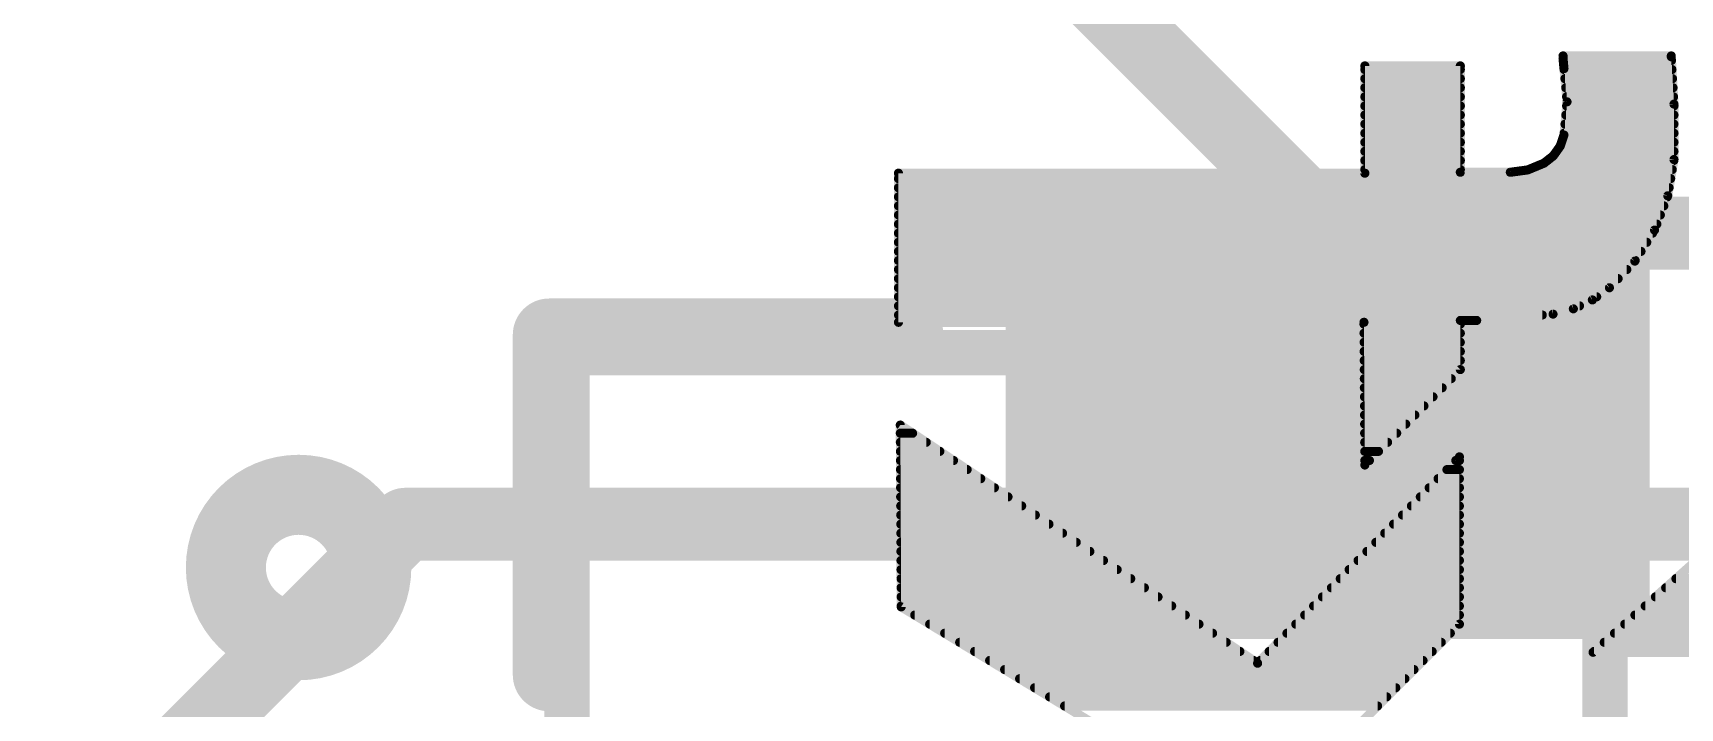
# Model space of a CAD drawing. Extents: x -1 to 63.6, y -0.1 to 40.7.
# Drawn here: x 21.768 to 26.37, y 17.977 to 19.863 of the extents above; entities that cross this region are included whole.
import ezdxf

# ---------------------------------------------------------------- set-up
doc = ezdxf.new("R2010")
doc.units = 0
for name, color, linetype in [('1', 12, 'CONTINUOUS'), ('16', 132, 'CONTINUOUS'), ('21', 41, 'CONTINUOUS'), ('22', 40, 'CONTINUOUS'), ('51', 53, 'CONTINUOUS')]:
    doc.layers.add(name, color=color, linetype=linetype)

# ---------------------------------------------------------------- blocks, each defined once
blk = doc.blocks.new('RECT')
blk.add_solid([(-0.5, -0.5), (0.5, -0.5), (-0.5, 0.5), (0.5, 0.5)])

msp = doc.modelspace()

# ---------------------------------------------------------------- linework, layer by layer
at = {"layer": '16', "const_width": 0.2032}
for points in [[(20.8788, 23.8252), (25.4, 19.304)], [(25.4, 19.304), (30.3022, 19.304)], [(20.9856, 16.6676), (22.8092, 18.4912)], [(22.8092, 18.4912), (28.3972, 18.4912)]]:
    msp.add_lwpolyline(points, dxfattribs=at)
at = {"layer": '16', "const_width": 0.1016}
for points in [[(25.4, 19.3548, 1), (25.4, 19.2532)], [(25.3641, 19.2681, 1), (25.4359, 19.3399)], [(22.8092, 18.542, 1), (22.8092, 18.4404)], [(22.8451, 18.4553, 1), (22.7733, 18.5271)]]:
    msp.add_lwpolyline(points, format="xyb", dxfattribs=at)
at = {"layer": '21', "const_width": 0.2032}
for points in [[(23.21, 18.07), (23.21, 19.02)], [(23.21, 19.02), (24.21, 19.02)]]:
    msp.add_lwpolyline(points, dxfattribs=at)
at = {"layer": '21'}
for points, const_width in [([(23.2608, 19.02, 1), (23.1592, 19.02)], 0.1016), ([(23.21, 19.0708, 1), (23.21, 18.9692)], 0.1016), ([(24.21, 18.9692, 1), (24.21, 19.0708)], 0.1016), ([(22.51, 18.2582, 1), (22.51, 18.4818, 1), (22.51, 18.2582)], 0.4064), ([(23.1592, 18.07, 1), (23.2608, 18.07)], 0.1016)]:
    msp.add_lwpolyline(points, format="xyb", dxfattribs=dict(at, const_width=const_width))
at = {"layer": '22', "const_width": 0.0127}
for points in [[(26.049, 19.7993, 1), (26.0362, 19.7993)], [(26.0362, 19.7917, 1), (26.049, 19.7917)], [(26.0426, 19.8057, 1), (26.0426, 19.793)], [(26.0489, 19.7923, 1), (26.0363, 19.7911)], [(26.0431, 19.793, 1), (26.0431, 19.7802)], [(26.3513, 19.7993, 1), (26.3386, 19.7993)], [(26.3512, 19.7972, 1), (26.3386, 19.7964)], [(26.3386, 19.7968, 1), (26.3513, 19.7968)], [(26.3449, 19.793, 1), (26.3449, 19.8057)], [(26.3455, 19.7802, 1), (26.3455, 19.793)], [(25.4889, 19.7778, 1), (25.4889, 19.765)], [(25.4953, 19.7714, 1), (25.4825, 19.7714)], [(25.4889, 19.7676, 1), (25.4889, 19.7549)], [(25.4889, 19.7422, 1), (25.4889, 19.7294)], [(25.762, 19.7714, 1), (25.7492, 19.7714)], [(25.7556, 19.765, 1), (25.7556, 19.7778)], [(25.7556, 19.7549, 1), (25.7556, 19.7676)], [(25.7556, 19.7294, 1), (25.7556, 19.7422)], [(26.0515, 19.7643, 1), (26.0389, 19.7631)], [(26.0389, 19.7631, 1), (26.0515, 19.7643)], [(26.0454, 19.7676, 1), (26.0454, 19.7549)], [(26.0478, 19.7422, 1), (26.0478, 19.7294)], [(26.3469, 19.7549, 1), (26.3469, 19.7676)], [(26.3484, 19.7294, 1), (26.3484, 19.7422)], [(25.4889, 19.7168, 1), (25.4889, 19.704)], [(25.4889, 19.6914, 1), (25.4889, 19.6787)], [(25.7556, 19.704, 1), (25.7556, 19.7168)], [(25.7556, 19.6787, 1), (25.7556, 19.6914)], [(26.0501, 19.7168, 1), (26.0501, 19.704)], [(26.0525, 19.6914, 1), (26.0525, 19.6787)], [(26.3499, 19.704, 1), (26.3499, 19.7168)], [(26.3513, 19.6787, 1), (26.3513, 19.6914)], [(25.4889, 19.666, 1), (25.4889, 19.6532)], [(25.7556, 19.6532, 1), (25.7556, 19.666)], [(26.0527, 19.666, 1), (26.0527, 19.6532)], [(26.0601, 19.6704, 1), (26.0475, 19.6716)], [(26.0475, 19.6704, 1), (26.0601, 19.6716)], [(26.3462, 19.6643, 1), (26.3588, 19.6651)], [(26.3589, 19.6647, 1), (26.3462, 19.6647)], [(26.3525, 19.6532, 1), (26.3525, 19.666)], [(25.4889, 19.6406, 1), (25.4889, 19.6278)], [(25.4889, 19.6152, 1), (25.4889, 19.6025)], [(25.7556, 19.6278, 1), (25.7556, 19.6406)], [(25.7556, 19.6025, 1), (25.7556, 19.6152)], [(26.048, 19.6152, 1), (26.048, 19.6025)], [(26.0504, 19.6406, 1), (26.0504, 19.6278)], [(26.3525, 19.6278, 1), (26.3525, 19.6406)], [(26.3525, 19.6025, 1), (26.3525, 19.6152)], [(25.4889, 19.5898, 1), (25.4889, 19.577)], [(25.4889, 19.5644, 1), (25.4889, 19.5516)], [(25.7556, 19.577, 1), (25.7556, 19.5898)], [(25.7556, 19.5516, 1), (25.7556, 19.5644)], [(26.0397, 19.5433, 1), (26.0293, 19.5507)], [(26.0383, 19.5644, 1), (26.0383, 19.5516)], [(26.0389, 19.5789, 1), (26.0515, 19.5777)], [(26.0512, 19.5762, 1), (26.0392, 19.5804)], [(26.0457, 19.5898, 1), (26.0457, 19.577)], [(26.3525, 19.577, 1), (26.3525, 19.5898)], [(26.3525, 19.5516, 1), (26.3525, 19.5644)], [(25.4889, 19.539, 1), (25.4889, 19.5263)], [(25.4889, 19.5136, 1), (25.4889, 19.5008)], [(25.7556, 19.5263, 1), (25.7556, 19.539)], [(25.7556, 19.5008, 1), (25.7556, 19.5136)], [(25.9917, 19.4937, 1), (25.9869, 19.5055)], [(25.999, 19.5136, 1), (25.999, 19.5008)], [(26.0102, 19.5237, 1), (26.0205, 19.5163)], [(26.0193, 19.515, 1), (26.0114, 19.525)], [(26.0243, 19.539, 1), (26.0243, 19.5263)], [(26.0285, 19.549, 1), (26.0405, 19.5449)], [(26.3588, 19.5086, 1), (26.3462, 19.5108)], [(26.3462, 19.5097, 1), (26.3589, 19.5097)], [(26.3521, 19.5008, 1), (26.3521, 19.5136)], [(26.3525, 19.5263, 1), (26.3525, 19.539)], [(24.1923, 19.4716, 1), (24.1795, 19.4716)], [(24.1859, 19.478, 1), (24.1859, 19.4653)], [(24.1859, 19.4628, 1), (24.1859, 19.4501)], [(25.4889, 19.4882, 1), (25.4889, 19.4754)], [(25.4825, 19.4716, 1), (25.4953, 19.4716)], [(25.4889, 19.4653, 1), (25.4889, 19.478)], [(25.7556, 19.4806, 1), (25.7556, 19.4678)], [(25.7492, 19.4742, 1), (25.762, 19.4742)], [(25.7556, 19.4754, 1), (25.7556, 19.4882)], [(25.8944, 19.4805, 1), (25.8962, 19.4679)], [(25.8953, 19.4678, 1), (25.8953, 19.4806)], [(25.9415, 19.4867, 1), (25.9464, 19.475)], [(25.9463, 19.4882, 1), (25.9463, 19.4754)], [(25.9448, 19.4745, 1), (25.9431, 19.4871)], [(25.9854, 19.5046, 1), (25.9932, 19.4946)], [(26.3433, 19.4501, 1), (26.3433, 19.4628)], [(26.3477, 19.4754, 1), (26.3477, 19.4882)], [(24.1859, 19.4374, 1), (24.1859, 19.4246)], [(26.341, 19.4062, 1), (26.3291, 19.4108)], [(26.3389, 19.4246, 1), (26.3389, 19.4374)], [(24.1859, 19.412, 1), (24.1859, 19.3992)], [(24.1859, 19.3866, 1), (24.1859, 19.3739)], [(26.3242, 19.3739, 1), (26.3242, 19.3866)], [(26.3288, 19.4096, 1), (26.3413, 19.4074)], [(26.334, 19.3992, 1), (26.334, 19.412)], [(24.1859, 19.3612, 1), (24.1859, 19.3484)], [(24.1859, 19.3358, 1), (24.1859, 19.323)], [(26.3046, 19.323, 1), (26.3046, 19.3358)], [(26.3144, 19.3484, 1), (26.3144, 19.3612)], [(24.1859, 19.285, 1), (24.1859, 19.2722)], [(24.1859, 19.3104, 1), (24.1859, 19.2977)], [(26.2765, 19.2722, 1), (26.2765, 19.285)], [(26.2922, 19.3149, 1), (26.3041, 19.3104)], [(26.2927, 19.2977, 1), (26.2927, 19.3104)], [(26.3035, 19.3092, 1), (26.2928, 19.316)], [(24.1859, 19.2596, 1), (24.1859, 19.2468)], [(24.1859, 19.2342, 1), (24.1859, 19.2215)], [(26.2378, 19.2293, 1), (26.2485, 19.2225)], [(26.2477, 19.2215, 1), (26.2385, 19.2303)], [(26.2443, 19.2215, 1), (26.2443, 19.2342)], [(26.2604, 19.2468, 1), (26.2604, 19.2596)], [(24.1859, 19.2088, 1), (24.1859, 19.196)], [(24.1859, 19.1834, 1), (24.1859, 19.1706)], [(26.1965, 19.1706, 1), (26.1965, 19.1834)], [(26.2207, 19.196, 1), (26.2207, 19.2088)], [(24.1859, 19.158, 1), (24.1859, 19.1453)], [(26.1676, 19.156, 1), (26.1768, 19.1472)], [(26.1759, 19.1464, 1), (26.1685, 19.1568)], [(26.1722, 19.1453, 1), (26.1722, 19.158)], [(24.1859, 19.1326, 1), (24.1859, 19.1198)], [(24.1859, 19.1072, 1), (24.1859, 19.0944)], [(26.0687, 19.0985, 1), (26.0741, 19.087)], [(26.073, 19.0866, 1), (26.0698, 19.0989)], [(26.0886, 19.0944, 1), (26.0886, 19.1072)], [(26.1208, 19.1228, 1), (26.1282, 19.1124)], [(26.1272, 19.1118, 1), (26.1218, 19.1233)], [(26.1366, 19.1198, 1), (26.1366, 19.1326)], [(24.1859, 19.0615, 1), (24.1859, 19.0487)], [(24.1795, 19.0551, 1), (24.1923, 19.0551)], [(24.1859, 19.0818, 1), (24.1859, 19.0691)], [(25.4864, 19.0564, 1), (25.4864, 19.0436)], [(25.4927, 19.0551, 1), (25.4801, 19.0551)], [(25.4864, 19.0487, 1), (25.4864, 19.0615)], [(25.762, 19.0602, 1), (25.7492, 19.0602)], [(25.7556, 19.0666, 1), (25.7556, 19.0539)], [(25.7556, 19.0436, 1), (25.7556, 19.0564)], [(25.8008, 19.0665, 1), (25.8018, 19.0539)], [(25.8013, 19.0539, 1), (25.8013, 19.0666)], [(25.9846, 19.0691, 1), (25.9846, 19.0818)], [(26.0131, 19.084, 1), (26.0163, 19.0718)], [(26.0152, 19.0716, 1), (26.0142, 19.0842)], [(25.4866, 19.031, 1), (25.4866, 19.0182)], [(25.4868, 19.0056, 1), (25.4868, 18.9929)], [(25.7556, 19.0182, 1), (25.7556, 19.031)], [(25.7556, 18.9929, 1), (25.7556, 19.0056)], [(25.4869, 18.9802, 1), (25.4869, 18.9674)], [(25.4871, 18.9548, 1), (25.4871, 18.942)], [(25.7556, 18.9674, 1), (25.7556, 18.9802)], [(25.7556, 18.942, 1), (25.7556, 18.9548)], [(25.4872, 18.9294, 1), (25.4872, 18.9167)], [(25.7492, 18.923, 1), (25.762, 18.923)], [(25.7601, 18.9185, 1), (25.7511, 18.9275)], [(25.7556, 18.9167, 1), (25.7556, 18.9294)], [(25.4874, 18.904, 1), (25.4874, 18.8912)], [(25.4875, 18.8786, 1), (25.4875, 18.8658)], [(25.7048, 18.8658, 1), (25.7048, 18.8786)], [(25.7302, 18.8912, 1), (25.7302, 18.904)], [(25.4877, 18.8532, 1), (25.4877, 18.8405)], [(25.4879, 18.8278, 1), (25.4879, 18.815)], [(25.654, 18.815, 1), (25.654, 18.8278)], [(25.6794, 18.8405, 1), (25.6794, 18.8532)], [(24.1945, 18.7734, 1), (24.1875, 18.7628)], [(24.1973, 18.7681, 1), (24.1847, 18.7681)], [(25.488, 18.8024, 1), (25.488, 18.7896)], [(25.4882, 18.777, 1), (25.4882, 18.7643)], [(25.6032, 18.7643, 1), (25.6032, 18.777)], [(25.6286, 18.7896, 1), (25.6286, 18.8024)], [(24.1911, 18.7516, 1), (24.1911, 18.7388)], [(24.1912, 18.7262, 1), (24.1912, 18.7134)], [(24.2254, 18.7388, 1), (24.2254, 18.7516)], [(24.2634, 18.7134, 1), (24.2634, 18.7262)], [(25.4883, 18.7516, 1), (25.4883, 18.7388)], [(25.4885, 18.7262, 1), (25.4885, 18.7134)], [(25.5524, 18.7134, 1), (25.5524, 18.7262)], [(25.5778, 18.7388, 1), (25.5778, 18.7516)], [(24.1914, 18.7008, 1), (24.1914, 18.6881)], [(24.3015, 18.6881, 1), (24.3015, 18.7008)], [(25.4887, 18.7008, 1), (25.4887, 18.6881)], [(25.527, 18.6881, 1), (25.527, 18.7008)], [(25.7595, 18.6792, 1), (25.7467, 18.6792)], [(25.7576, 18.6748, 1), (25.7486, 18.6836)], [(24.1915, 18.6754, 1), (24.1915, 18.6626)], [(24.1916, 18.65, 1), (24.1916, 18.6372)], [(24.3396, 18.6626, 1), (24.3396, 18.6754)], [(24.3777, 18.6372, 1), (24.3777, 18.65)], [(25.4888, 18.6754, 1), (25.4888, 18.6626)], [(25.4844, 18.6608, 1), (25.4934, 18.6518)], [(25.4826, 18.6563, 1), (25.4952, 18.6563)], [(25.5016, 18.6626, 1), (25.5016, 18.6754)], [(25.7183, 18.65, 1), (25.7183, 18.6372)], [(25.7431, 18.6754, 1), (25.7431, 18.6626)], [(25.7531, 18.6626, 1), (25.7531, 18.6754)], [(25.7531, 18.6372, 1), (25.7531, 18.65)], [(24.1917, 18.6246, 1), (24.1917, 18.6119)], [(24.1919, 18.5992, 1), (24.1919, 18.5864)], [(24.4158, 18.6119, 1), (24.4158, 18.6246)], [(24.4539, 18.5864, 1), (24.4539, 18.5992)], [(25.6686, 18.5992, 1), (25.6686, 18.5864)], [(25.6934, 18.6246, 1), (25.6934, 18.6119)], [(25.7531, 18.6119, 1), (25.7531, 18.6246)], [(25.7531, 18.5864, 1), (25.7531, 18.5992)], [(24.192, 18.5738, 1), (24.192, 18.561)], [(24.1921, 18.5484, 1), (24.1921, 18.5357)], [(24.492, 18.561, 1), (24.492, 18.5738)], [(24.5301, 18.5357, 1), (24.5301, 18.5484)], [(25.6189, 18.5484, 1), (25.6189, 18.5357)], [(25.6438, 18.5738, 1), (25.6438, 18.561)], [(25.7531, 18.561, 1), (25.7531, 18.5738)], [(25.7531, 18.5357, 1), (25.7531, 18.5484)], [(24.1922, 18.523, 1), (24.1922, 18.5102)], [(24.1924, 18.4976, 1), (24.1924, 18.4848)], [(24.5682, 18.5102, 1), (24.5682, 18.523)], [(24.6063, 18.4848, 1), (24.6063, 18.4976)], [(25.5692, 18.4976, 1), (25.5692, 18.4848)], [(25.5941, 18.523, 1), (25.5941, 18.5102)], [(25.7531, 18.5102, 1), (25.7531, 18.523)], [(25.7531, 18.4848, 1), (25.7531, 18.4976)], [(24.1925, 18.4722, 1), (24.1925, 18.4595)], [(24.1926, 18.4468, 1), (24.1926, 18.434)], [(24.6444, 18.4595, 1), (24.6444, 18.4722)], [(24.6825, 18.434, 1), (24.6825, 18.4468)], [(25.5196, 18.4468, 1), (25.5196, 18.434)], [(25.5444, 18.4722, 1), (25.5444, 18.4595)], [(25.7531, 18.4595, 1), (25.7531, 18.4722)], [(25.7531, 18.434, 1), (25.7531, 18.4468)], [(24.1927, 18.4214, 1), (24.1927, 18.4086)], [(24.7206, 18.4086, 1), (24.7206, 18.4214)], [(25.4947, 18.4214, 1), (25.4947, 18.4086)], [(25.7531, 18.4086, 1), (25.7531, 18.4214)], [(24.1929, 18.396, 1), (24.1929, 18.3833)], [(24.193, 18.3706, 1), (24.193, 18.3578)], [(24.7587, 18.3833, 1), (24.7587, 18.396)], [(24.7968, 18.3578, 1), (24.7968, 18.3706)], [(25.445, 18.3706, 1), (25.445, 18.3578)], [(25.4699, 18.396, 1), (25.4699, 18.3833)], [(25.7531, 18.3833, 1), (25.7531, 18.396)], [(25.7531, 18.3578, 1), (25.7531, 18.3706)], [(24.1931, 18.3452, 1), (24.1931, 18.3325)], [(24.1932, 18.3198, 1), (24.1932, 18.3071)], [(24.8349, 18.3325, 1), (24.8349, 18.3452)], [(24.873, 18.3071, 1), (24.873, 18.3198)], [(25.3954, 18.3198, 1), (25.3954, 18.3071)], [(25.4202, 18.3452, 1), (25.4202, 18.3325)], [(25.7531, 18.3325, 1), (25.7531, 18.3452)], [(25.7531, 18.3071, 1), (25.7531, 18.3198)], [(26.3293, 18.3198, 1), (26.3293, 18.3071)], [(26.3579, 18.3452, 1), (26.3579, 18.3325)], [(24.1934, 18.2944, 1), (24.1934, 18.2816)], [(24.1935, 18.269, 1), (24.1935, 18.2563)], [(24.1968, 18.2655, 1), (24.1902, 18.2547)], [(24.9111, 18.2816, 1), (24.9111, 18.2944)], [(24.9492, 18.2563, 1), (24.9492, 18.269)], [(25.3457, 18.269, 1), (25.3457, 18.2563)], [(25.3705, 18.2944, 1), (25.3705, 18.2816)], [(25.7531, 18.2816, 1), (25.7531, 18.2944)], [(25.7531, 18.2563, 1), (25.7531, 18.269)], [(26.2721, 18.269, 1), (26.2721, 18.2563)], [(26.3007, 18.2944, 1), (26.3007, 18.2816)], [(24.1872, 18.2601, 1), (24.1998, 18.2601)], [(24.2313, 18.2436, 1), (24.2313, 18.2309)], [(24.2731, 18.2182, 1), (24.2731, 18.2054)], [(24.9873, 18.2309, 1), (24.9873, 18.2436)], [(25.0254, 18.2054, 1), (25.0254, 18.2182)], [(25.296, 18.2182, 1), (25.296, 18.2054)], [(25.3208, 18.2436, 1), (25.3208, 18.2309)], [(25.7576, 18.2073, 1), (25.7486, 18.2163)], [(25.7531, 18.2309, 1), (25.7531, 18.2436)], [(25.7531, 18.2054, 1), (25.7531, 18.2182)], [(26.215, 18.2182, 1), (26.215, 18.2054)], [(26.2435, 18.2436, 1), (26.2435, 18.2309)], [(24.315, 18.1928, 1), (24.315, 18.1801)], [(25.0635, 18.1801, 1), (25.0635, 18.1928)], [(25.2712, 18.1928, 1), (25.2712, 18.1801)], [(25.7277, 18.1801, 1), (25.7277, 18.1928)], [(25.7467, 18.2118, 1), (25.7595, 18.2118)], [(26.1864, 18.1928, 1), (26.1864, 18.1801)], [(24.3569, 18.1674, 1), (24.3569, 18.1547)], [(24.3987, 18.142, 1), (24.3987, 18.1292)], [(25.1016, 18.1547, 1), (25.1016, 18.1674)], [(25.1397, 18.1292, 1), (25.1397, 18.142)], [(25.2215, 18.142, 1), (25.2215, 18.1292)], [(25.2463, 18.1674, 1), (25.2463, 18.1547)], [(25.6769, 18.1292, 1), (25.6769, 18.142)], [(25.7023, 18.1547, 1), (25.7023, 18.1674)], [(26.1264, 18.1395, 1), (26.1264, 18.1268)], [(26.1222, 18.1378, 1), (26.1306, 18.1284)], [(26.1292, 18.142, 1), (26.1292, 18.1292)], [(26.1578, 18.1674, 1), (26.1578, 18.1547)], [(24.4406, 18.1166, 1), (24.4406, 18.1039)], [(24.4825, 18.0912, 1), (24.4825, 18.0785)], [(25.1778, 18.1039, 1), (25.1778, 18.1166)], [(25.1847, 18.107, 1), (25.1937, 18.0982)], [(25.1857, 18.0973, 1), (25.1927, 18.1079)], [(25.1966, 18.1166, 1), (25.1966, 18.1039)], [(25.6261, 18.0785, 1), (25.6261, 18.0912)], [(25.6515, 18.1039, 1), (25.6515, 18.1166)], [(24.5244, 18.0658, 1), (24.5244, 18.053)], [(24.5662, 18.0404, 1), (24.5662, 18.0277)], [(25.5753, 18.0277, 1), (25.5753, 18.0404)], [(25.6007, 18.053, 1), (25.6007, 18.0658)], [(24.6081, 18.015, 1), (24.6081, 18.0023)], [(24.65, 17.9896, 1), (24.65, 17.9768)], [(25.5245, 17.9768, 1), (25.5245, 17.9896)], [(25.5499, 18.0023, 1), (25.5499, 18.015)]]:
    msp.add_lwpolyline(points, format="xyb", dxfattribs=at)
at = {"layer": '22', "const_width": 0.0254}
for points in [[(26.3449, 19.7993), (26.0426, 19.7993)], [(26.0426, 19.7993), (26.0426, 19.7917)], [(26.0426, 19.7917), (26.0452, 19.7637)], [(26.0431, 19.7866), (26.3455, 19.7866)], [(26.3449, 19.7968), (26.3449, 19.7993)], [(26.3525, 19.6647), (26.3449, 19.7968)], [(25.7556, 19.7714), (25.4889, 19.7714)], [(25.4889, 19.7714), (25.4889, 19.4716)], [(25.4889, 19.7612), (25.7556, 19.7612)], [(25.4889, 19.7358), (25.7556, 19.7358)], [(25.7556, 19.4742), (25.7556, 19.7714)], [(26.0452, 19.7637), (26.0538, 19.671)], [(26.0454, 19.7612), (26.3469, 19.7612)], [(26.0478, 19.7358), (26.3484, 19.7358)], [(25.4889, 19.7104), (25.7556, 19.7104)], [(25.4889, 19.685), (25.7556, 19.685)], [(26.0501, 19.7104), (26.3499, 19.7104)], [(26.0525, 19.685), (26.3513, 19.685)], [(25.4889, 19.6596), (25.7556, 19.6596)], [(26.0538, 19.671), (26.0452, 19.5783)], [(26.0527, 19.6596), (26.3525, 19.6596)], [(26.3525, 19.5097), (26.3525, 19.6647)], [(25.4889, 19.6342), (25.7556, 19.6342)], [(25.4889, 19.6088), (25.7556, 19.6088)], [(26.048, 19.6088), (26.3525, 19.6088)], [(26.0504, 19.6342), (26.3525, 19.6342)], [(25.4889, 19.5834), (25.7556, 19.5834)], [(25.4889, 19.558), (25.7556, 19.558)], [(26.0345, 19.547), (26.0153, 19.52)], [(26.0452, 19.5783), (26.0345, 19.547)], [(26.0383, 19.558), (26.3525, 19.558)], [(26.0457, 19.5834), (26.3525, 19.5834)], [(25.4889, 19.5326), (25.7556, 19.5326)], [(25.4889, 19.5072), (25.7556, 19.5072)], [(25.9893, 19.4996), (25.9439, 19.4808)], [(26.0153, 19.52), (25.9893, 19.4996)], [(25.999, 19.5072), (26.3521, 19.5072)], [(26.0243, 19.5326), (26.3525, 19.5326)], [(26.3351, 19.4085), (26.3525, 19.5097)], [(25.4889, 19.4716), (24.1859, 19.4716)], [(24.1859, 19.4716), (24.1859, 19.0551)], [(24.1859, 19.4564), (26.3433, 19.4564)], [(25.4889, 19.4818), (25.7556, 19.4818)], [(25.8953, 19.4742), (25.7556, 19.4742)], [(25.9439, 19.4808), (25.8953, 19.4742)], [(25.9463, 19.4818), (26.3477, 19.4818)], [(24.1859, 19.431), (26.3389, 19.431)], [(26.2981, 19.3126), (26.3351, 19.4085)], [(24.1859, 19.4056), (26.334, 19.4056)], [(24.1859, 19.3802), (26.3242, 19.3802)], [(24.1859, 19.3548), (26.3144, 19.3548)], [(24.1859, 19.3294), (26.3046, 19.3294)], [(24.1859, 19.304), (26.2927, 19.304)], [(24.1859, 19.2786), (26.2765, 19.2786)], [(26.2431, 19.2259), (26.2981, 19.3126)], [(24.1859, 19.2532), (26.2604, 19.2532)], [(24.1859, 19.2278), (26.2443, 19.2278)], [(26.1722, 19.1516), (26.2431, 19.2259)], [(24.1859, 19.2024), (26.2207, 19.2024)], [(24.1859, 19.177), (26.1965, 19.177)], [(24.1859, 19.1516), (26.1722, 19.1516)], [(26.1245, 19.1176), (26.1722, 19.1516)], [(24.1859, 19.1262), (26.1366, 19.1262)], [(24.1859, 19.1008), (26.0886, 19.1008)], [(26.0147, 19.0779), (26.0714, 19.0927)], [(26.0714, 19.0927), (26.1245, 19.1176)], [(24.1859, 19.0754), (25.9846, 19.0754)], [(24.1859, 19.0551), (25.4864, 19.0551)], [(25.4864, 19.0551), (25.4889, 18.6563)], [(25.4864, 19.05), (25.7556, 19.05)], [(25.7556, 18.923), (25.7556, 19.0602)], [(25.7556, 19.0602), (25.8013, 19.0602)], [(25.8013, 19.0602), (26.0147, 19.0779)], [(25.4866, 19.0246), (25.7556, 19.0246)], [(25.4868, 18.9992), (25.7556, 18.9992)], [(25.4869, 18.9738), (25.7556, 18.9738)], [(25.4871, 18.9484), (25.7556, 18.9484)], [(25.4872, 18.923), (25.7556, 18.923)], [(25.4889, 18.6563), (25.7556, 18.923)], [(25.4874, 18.8976), (25.7302, 18.8976)], [(25.4875, 18.8722), (25.7048, 18.8722)], [(25.4877, 18.8468), (25.6794, 18.8468)], [(25.4879, 18.8214), (25.654, 18.8214)], [(25.1892, 18.1026), (24.191, 18.7681)], [(24.191, 18.7681), (24.1935, 18.2601)], [(25.488, 18.796), (25.6286, 18.796)], [(25.4882, 18.7706), (25.6032, 18.7706)], [(24.1911, 18.7452), (24.2254, 18.7452)], [(24.1912, 18.7198), (24.2634, 18.7198)], [(25.4883, 18.7452), (25.5778, 18.7452)], [(25.4885, 18.7198), (25.5524, 18.7198)], [(24.1914, 18.6944), (24.3015, 18.6944)], [(25.7531, 18.6792), (25.1892, 18.1026)], [(25.4887, 18.6944), (25.527, 18.6944)], [(25.7531, 18.2118), (25.7531, 18.6792)], [(24.1915, 18.669), (24.3396, 18.669)], [(24.1916, 18.6436), (24.3777, 18.6436)], [(25.4888, 18.669), (25.5016, 18.669)], [(25.7183, 18.6436), (25.7531, 18.6436)], [(25.7431, 18.669), (25.7531, 18.669)], [(24.1917, 18.6182), (24.4158, 18.6182)], [(24.1919, 18.5928), (24.4539, 18.5928)], [(25.6686, 18.5928), (25.7531, 18.5928)], [(25.6934, 18.6182), (25.7531, 18.6182)], [(26.1264, 18.1331), (26.6751, 18.6207)], [(24.192, 18.5674), (24.492, 18.5674)], [(24.1921, 18.542), (24.5301, 18.542)], [(25.6189, 18.542), (25.7531, 18.542)], [(25.6438, 18.5674), (25.7531, 18.5674)], [(24.1922, 18.5166), (24.5682, 18.5166)], [(24.1924, 18.4912), (24.6063, 18.4912)], [(25.5692, 18.4912), (25.7531, 18.4912)], [(25.5941, 18.5166), (25.7531, 18.5166)], [(24.1925, 18.4658), (24.6444, 18.4658)], [(24.1926, 18.4404), (24.6825, 18.4404)], [(25.5196, 18.4404), (25.7531, 18.4404)], [(25.5444, 18.4658), (25.7531, 18.4658)], [(24.1927, 18.415), (24.7206, 18.415)], [(25.4947, 18.415), (25.7531, 18.415)], [(24.1929, 18.3896), (24.7587, 18.3896)], [(24.193, 18.3642), (24.7968, 18.3642)], [(25.445, 18.3642), (25.7531, 18.3642)], [(25.4699, 18.3896), (25.7531, 18.3896)], [(24.1931, 18.3388), (24.8349, 18.3388)], [(24.1932, 18.3134), (24.873, 18.3134)], [(25.3954, 18.3134), (25.7531, 18.3134)], [(25.4202, 18.3388), (25.7531, 18.3388)], [(26.3293, 18.3134), (27.981, 18.3134)], [(26.3579, 18.3388), (27.9936, 18.3388)], [(24.1934, 18.288), (24.9111, 18.288)], [(24.1935, 18.2626), (24.9492, 18.2626)], [(24.1935, 18.2601), (24.8971, 17.8333)], [(25.3457, 18.2626), (25.7531, 18.2626)], [(25.3705, 18.288), (25.7531, 18.288)], [(26.2721, 18.2626), (27.9429, 18.2626)], [(26.3007, 18.288), (27.9627, 18.288)], [(24.2313, 18.2372), (24.9873, 18.2372)], [(24.2731, 18.2118), (25.0254, 18.2118)], [(25.1841, 17.6428), (25.7531, 18.2118)], [(25.296, 18.2118), (25.7531, 18.2118)], [(25.3208, 18.2372), (25.7531, 18.2372)], [(26.215, 18.2118), (27.8879, 18.2118)], [(26.2435, 18.2372), (27.9176, 18.2372)], [(24.315, 18.1864), (25.0635, 18.1864)], [(25.2712, 18.1864), (25.7277, 18.1864)], [(26.1864, 18.1864), (27.8465, 18.1864)], [(24.3569, 18.161), (25.1016, 18.161)], [(24.3987, 18.1356), (25.1397, 18.1356)], [(25.2215, 18.1356), (25.6769, 18.1356)], [(25.2463, 18.161), (25.7023, 18.161)], [(27.6428, 18.1331), (26.1264, 18.1331)], [(26.1292, 18.1356), (27.6727, 18.1356)], [(26.1578, 18.161), (27.7955, 18.161)], [(24.4406, 18.1102), (25.1778, 18.1102)], [(24.4825, 18.0848), (25.6261, 18.0848)], [(25.1966, 18.1102), (25.6515, 18.1102)], [(24.5244, 18.0594), (25.6007, 18.0594)], [(24.5662, 18.034), (25.5753, 18.034)], [(24.6081, 18.0086), (25.5499, 18.0086)], [(24.65, 17.9832), (25.5245, 17.9832)]]:
    msp.add_lwpolyline(points, dxfattribs=at)
at = {"layer": '51', "const_width": 0.127}
for points in [[(23.26, 18.97), (26.16, 18.97)], [(23.26, 18.97), (23.26, 8.97)], [(26.16, 18.97), (26.16, 8.97)]]:
    msp.add_lwpolyline(points, dxfattribs=at)
at = {"layer": '51', "const_width": 0.0635}
for points in [[(23.26, 19.0018, 1), (23.26, 18.9383)], [(23.2918, 18.97, 1), (23.2283, 18.97)], [(26.1917, 18.97, 1), (26.1283, 18.97)], [(26.16, 18.9383, 1), (26.16, 19.0018)]]:
    msp.add_lwpolyline(points, format="xyb", dxfattribs=at)

# ---------------------------------------------------------------- block references
at = {"layer": '1', "xscale": 1.8, "yscale": 1.2}
msp.add_blockref('RECT', (25.385, 18.77), dxfattribs=at)

doc.saveas('drawing.dxf')
